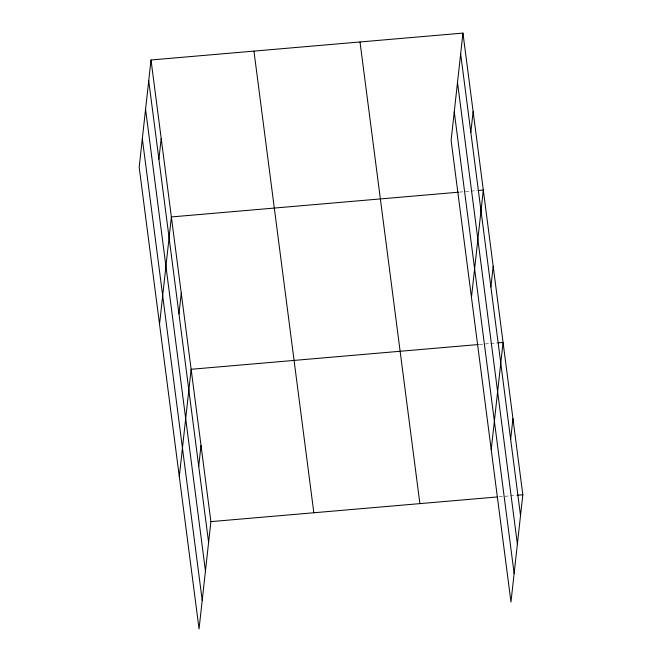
<?xml version="1.0" encoding="UTF-8"?>
<svg xmlns="http://www.w3.org/2000/svg" width="662" height="662" viewBox="0 0 662 662"><rect width="100%" height="100%" fill="white"/><g stroke="black" fill="none" stroke-linecap="round" stroke-linejoin="round"><path stroke-width="0.5" stroke-dasharray="3.31 2.48" d="M459.627 192.104L469.921 191.219M470.947 191.128L477.128 190.598M479.387 344.447L489.681 343.561M490.707 343.47L496.889 342.941M499.148 496.79L509.442 495.904M510.468 495.813L516.65 495.284"/><path stroke-width="0.99" d="M151.019 59.977L139.177 167.246L199.055 628.9L210.897 521.623L151.019 59.977L462.945 33.1L522.823 494.754L510.981 602.023L451.103 140.377L462.945 33.1M158.905 159.236L161.197 138.457M159.534 324.206L171.384 216.937L458.601 192.187M178.963 313.887L181.264 293.109M179.294 476.557L191.136 369.28L478.361 344.538M198.724 466.23L201.016 445.452M470.831 132.359L473.123 111.58M471.46 297.337L483.301 190.06L478.154 190.507M490.89 287.01L493.182 266.232M491.221 449.68L503.062 342.411L497.915 342.85M510.65 439.361L512.942 418.583M210.897 521.623L497.088 496.972M517.676 495.193L522.823 494.754M460.653 53.879L520.531 515.533M457.5 82.419L517.378 544.073M454.248 111.828L514.134 573.482M360.012 41.971L419.89 503.625M253.951 51.106L313.838 512.76M148.727 80.756L208.604 542.41M145.574 109.296L205.452 570.95M142.33 138.706L202.208 600.36"/></g></svg>
